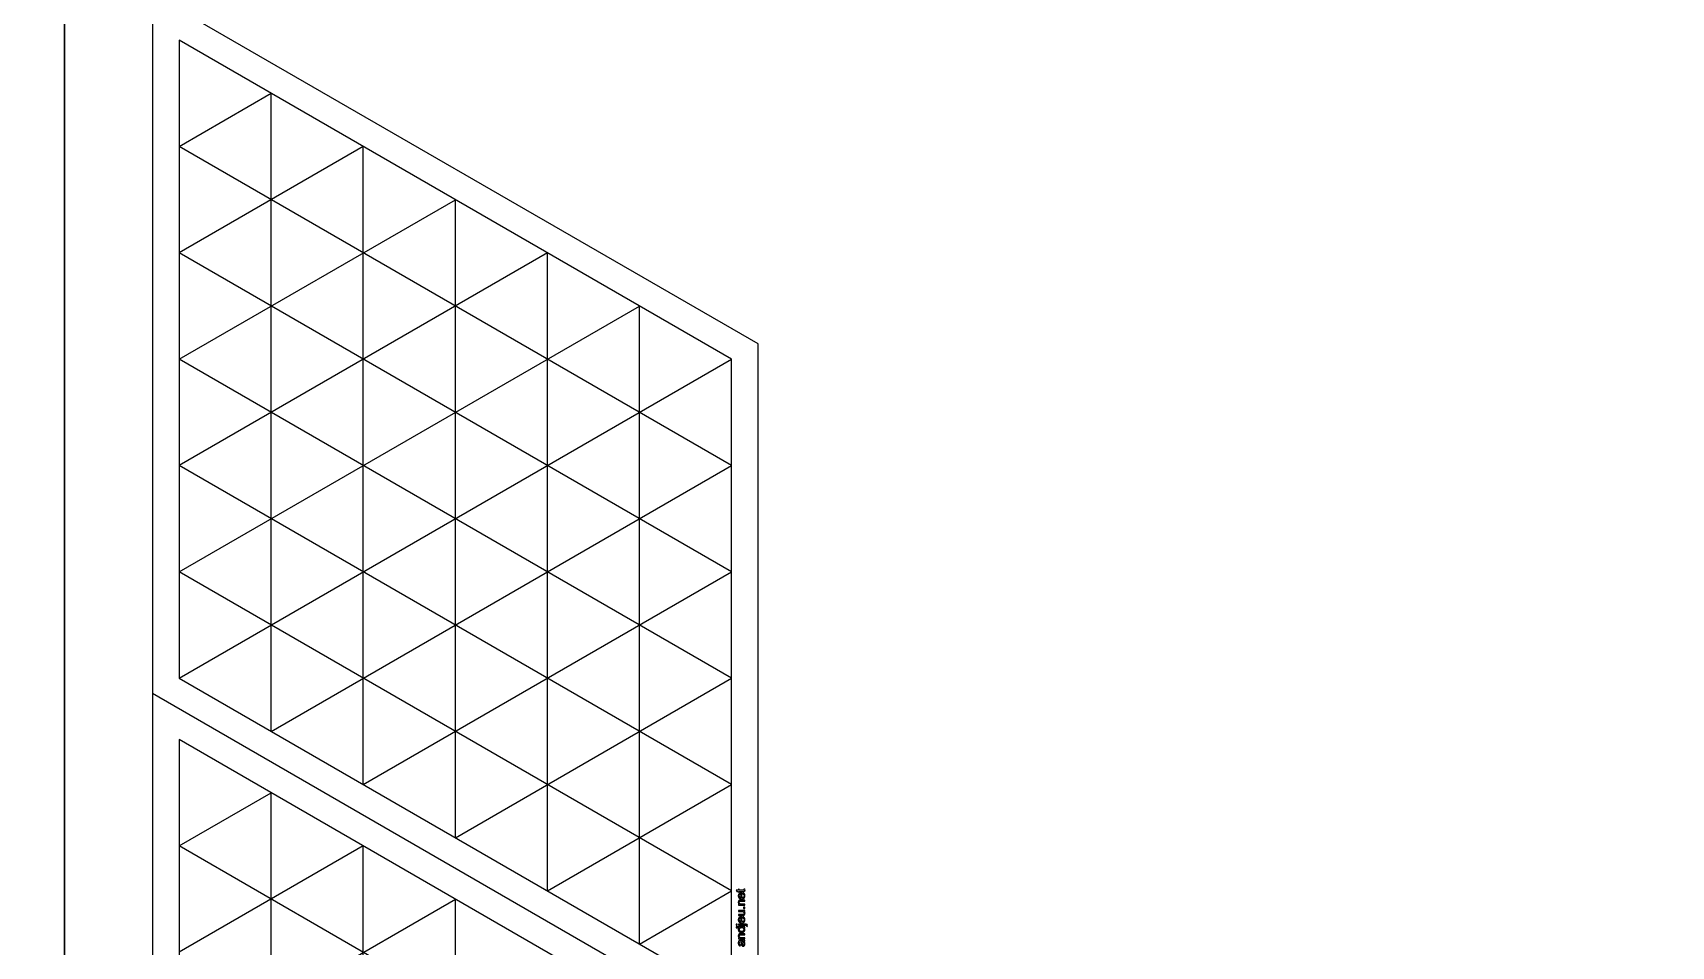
# Model space of a CAD drawing. Extents: x -364 to 3236, y -471 to 545.
# Drawn here: x 824 to 1441, y -143 to 200 of the extents above; entities that cross this region are included whole.
import ezdxf

# ---------------------------------------------------------------- set-up
doc = ezdxf.new("R2010")
doc.units = 0
for name, color, linetype in [('CUT', 7, 'CONTINUOUS'), ('ENGRAVE', 5, 'CONTINUOUS'), ('LIGHT_CUT', 1, 'CONTINUOUS'), ('LIVELLO_03', 3, 'CONTINUOUS')]:
    doc.layers.add(name, color=color, linetype=linetype)

msp = doc.modelspace()

# ---------------------------------------------------------------- linework, layer by layer
at = {"layer": 'CUT'}
msp.add_line((1097.35, -179.74), (869.5, -48.19), dxfattribs=at)
msp.add_lwpolyline([(1097.35, -442.83), (1097.35, 83.36), (869.5, 214.91), (869.5, -311.28)], close=True, dxfattribs=at)
at = {"layer": 'ENGRAVE'}
for points in [[(1091.95, -121.77, -0.709847), (1091.64, -122.18), (1090.23, -122.18), (1090.23, -121.77), (1089.92, -121.77), (1089.92, -122.18), (1089.08, -122.18), (1089.32, -122.59), (1089.92, -122.59), (1089.92, -122.89), (1090.23, -122.89), (1090.23, -122.59), (1091.61, -122.59, 0.681944), (1092.31, -121.71)], [(1091.54, -123.59, -0.936765), (1091.22, -124.95), (1091.22, -123.16), (1091.11, -123.16), (1091.04, -123.16), (1090.97, -123.16), (1090.93, -123.17), (1090.9, -123.17), (1090.86, -123.17), (1090.83, -123.18), (1090.8, -123.18), (1090.77, -123.19), (1090.73, -123.19), (1090.7, -123.2), (1090.67, -123.21), (1090.64, -123.22), (1090.61, -123.23), (1090.58, -123.24), (1090.56, -123.25), (1090.53, -123.26), (1090.5, -123.27), (1090.47, -123.28), (1090.45, -123.29), (1090.42, -123.3), (1090.39, -123.32), (1090.37, -123.33), (1090.35, -123.35), (1090.32, -123.36), (1090.3, -123.38), (1090.28, -123.39), (1090.25, -123.41), (1090.23, -123.43), (1090.21, -123.45), (1090.19, -123.46), (1090.17, -123.48), (1090.15, -123.5), (1090.13, -123.52), (1090.11, -123.54), (1090.09, -123.56), (1090.08, -123.59), (1090.06, -123.61), (1090.05, -123.63), (1090.03, -123.65), (1090.02, -123.67), (1090, -123.7), (1089.99, -123.72), (1089.98, -123.74), (1089.96, -123.77), (1089.95, -123.79), (1089.94, -123.81), (1089.93, -123.84), (1089.92, -123.86), (1089.91, -123.89), (1089.91, -123.92), (1089.9, -123.94), (1089.89, -123.97), (1089.89, -123.99), (1089.88, -124.02), (1089.88, -124.05), (1089.87, -124.08), (1089.87, -124.11), (1089.87, -124.13), (1089.86, -124.16), (1089.86, -124.19), (1089.86, -124.22), (1089.86, -124.25), (1089.86, -124.28), (1089.86, -124.31), (1089.86, -124.34), (1089.87, -124.37), (1089.87, -124.4), (1089.87, -124.43), (1089.88, -124.46), (1089.88, -124.49), (1089.89, -124.52), (1089.89, -124.55), (1089.9, -124.57), (1089.91, -124.6), (1089.92, -124.63), (1089.92, -124.65), (1089.93, -124.68), (1089.94, -124.7), (1089.96, -124.73), (1089.97, -124.75), (1089.98, -124.78), (1089.99, -124.8), (1090, -124.83), (1090.02, -124.85), (1090.03, -124.87), (1090.05, -124.89), (1090.07, -124.92), (1090.08, -124.94), (1090.1, -124.96), (1090.12, -124.98), (1090.14, -125), (1090.16, -125.02), (1090.18, -125.04), (1090.2, -125.06), (1090.22, -125.08), (1090.24, -125.1), (1090.26, -125.12), (1090.28, -125.14), (1090.31, -125.15), (1090.33, -125.17), (1090.36, -125.18), (1090.38, -125.2), (1090.41, -125.21), (1090.43, -125.23), (1090.46, -125.24), (1090.49, -125.25), (1090.51, -125.26), (1090.54, -125.28), (1090.57, -125.29), (1090.6, -125.3), (1090.63, -125.31), (1090.66, -125.31), (1090.69, -125.32), (1090.72, -125.33), (1090.75, -125.34), (1090.78, -125.34), (1090.82, -125.35), (1090.85, -125.36), (1090.88, -125.36), (1090.92, -125.36), (1090.95, -125.37), (1090.99, -125.37), (1091.03, -125.37), (1091.06, -125.37), (1091.14, -125.37), (1091.21, -125.37), (1091.24, -125.37), (1091.28, -125.37), (1091.31, -125.37), (1091.35, -125.36), (1091.38, -125.36), (1091.41, -125.36), (1091.45, -125.35), (1091.48, -125.34), (1091.51, -125.34), (1091.54, -125.33), (1091.57, -125.32), (1091.6, -125.32), (1091.63, -125.31), (1091.66, -125.3), (1091.69, -125.29), (1091.71, -125.28), (1091.74, -125.27), (1091.77, -125.25), (1091.79, -125.24), (1091.82, -125.23), (1091.84, -125.21), (1091.87, -125.2), (1091.89, -125.19), (1091.92, -125.17), (1091.94, -125.15), (1091.96, -125.14), (1091.98, -125.12), (1092.01, -125.1), (1092.03, -125.08), (1092.05, -125.07), (1092.07, -125.05), (1092.09, -125.03), (1092.11, -125.01), (1092.12, -124.98), (1092.14, -124.96), (1092.16, -124.94), (1092.17, -124.92), (1092.19, -124.9), (1092.21, -124.87), (1092.22, -124.85), (1092.23, -124.83), (1092.25, -124.8), (1092.26, -124.78), (1092.27, -124.75), (1092.28, -124.73), (1092.29, -124.7), (1092.3, -124.68), (1092.31, -124.65), (1092.32, -124.62), (1092.33, -124.59), (1092.33, -124.57), (1092.34, -124.54), (1092.35, -124.51), (1092.35, -124.48), (1092.36, -124.45), (1092.36, -124.42), (1092.36, -124.39), (1092.37, -124.36), (1092.37, -124.33), (1092.37, -124.29), (1092.37, -124.26), (1092.37, -124.23), (1092.37, -124.18), (1092.37, -124.13), (1092.37, -124.08), (1092.36, -124.05), (1092.36, -124.03), (1092.36, -124.01), (1092.35, -123.98), (1092.35, -123.96), (1092.34, -123.94), (1092.34, -123.91), (1092.33, -123.89), (1092.33, -123.87), (1092.32, -123.85), (1092.32, -123.83), (1092.31, -123.81), (1092.3, -123.78), (1092.29, -123.76), (1092.29, -123.74), (1092.28, -123.72), (1092.27, -123.7), (1092.26, -123.69), (1092.25, -123.67), (1092.24, -123.65), (1092.23, -123.63), (1092.22, -123.61), (1092.21, -123.59), (1092.19, -123.58), (1092.18, -123.56), (1092.17, -123.54), (1092.16, -123.52), (1092.14, -123.51), (1092.13, -123.49), (1092.12, -123.48), (1092.1, -123.46), (1092.09, -123.45), (1092.07, -123.43), (1092.06, -123.42), (1092.04, -123.4), (1092.03, -123.39), (1092.01, -123.38), (1091.99, -123.36), (1091.98, -123.35), (1091.96, -123.34), (1091.94, -123.33), (1091.92, -123.31), (1091.91, -123.3), (1091.89, -123.29), (1091.87, -123.28), (1091.85, -123.27), (1091.83, -123.26), (1091.81, -123.25), (1091.79, -123.24), (1091.77, -123.23), (1091.75, -123.22), (1091.73, -123.22), (1091.71, -123.21), (1091.69, -123.2), (1091.66, -123.19), (1091.64, -123.19), (1091.6, -123.17)], [(1090.89, -124.93), (1090.89, -123.59, 1.02884)], [(1091.54, -132.61, -0.936765), (1091.22, -133.97), (1091.22, -132.18), (1091.11, -132.18), (1091.04, -132.18), (1090.97, -132.18), (1090.93, -132.19), (1090.9, -132.19), (1090.86, -132.19), (1090.83, -132.2), (1090.8, -132.2), (1090.77, -132.21), (1090.73, -132.22), (1090.7, -132.22), (1090.67, -132.23), (1090.64, -132.24), (1090.61, -132.25), (1090.58, -132.26), (1090.56, -132.27), (1090.53, -132.28), (1090.5, -132.29), (1090.47, -132.3), (1090.45, -132.31), (1090.42, -132.32), (1090.39, -132.34), (1090.37, -132.35), (1090.35, -132.37), (1090.32, -132.38), (1090.3, -132.4), (1090.28, -132.41), (1090.25, -132.43), (1090.23, -132.45), (1090.21, -132.47), (1090.19, -132.49), (1090.17, -132.5), (1090.15, -132.52), (1090.13, -132.54), (1090.11, -132.56), (1090.09, -132.59), (1090.08, -132.61), (1090.06, -132.63), (1090.05, -132.65), (1090.03, -132.67), (1090.02, -132.69), (1090, -132.72), (1089.99, -132.74), (1089.98, -132.76), (1089.96, -132.79), (1089.95, -132.81), (1089.94, -132.84), (1089.93, -132.86), (1089.92, -132.89), (1089.91, -132.91), (1089.91, -132.94), (1089.9, -132.96), (1089.89, -132.99), (1089.89, -133.02), (1089.88, -133.04), (1089.88, -133.07), (1089.87, -133.1), (1089.87, -133.13), (1089.87, -133.16), (1089.86, -133.18), (1089.86, -133.21), (1089.86, -133.24), (1089.86, -133.27), (1089.86, -133.3), (1089.86, -133.33), (1089.86, -133.36), (1089.87, -133.39), (1089.87, -133.42), (1089.87, -133.45), (1089.88, -133.48), (1089.88, -133.51), (1089.89, -133.54), (1089.89, -133.57), (1089.9, -133.59), (1089.91, -133.62), (1089.92, -133.65), (1089.92, -133.67), (1089.93, -133.7), (1089.94, -133.72), (1089.96, -133.75), (1089.97, -133.77), (1089.98, -133.8), (1089.99, -133.82), (1090, -133.85), (1090.02, -133.87), (1090.03, -133.89), (1090.05, -133.92), (1090.07, -133.94), (1090.08, -133.96), (1090.1, -133.98), (1090.12, -134), (1090.14, -134.02), (1090.16, -134.04), (1090.18, -134.06), (1090.2, -134.08), (1090.22, -134.1), (1090.24, -134.12), (1090.26, -134.14), (1090.28, -134.16), (1090.31, -134.17), (1090.33, -134.19), (1090.36, -134.21), (1090.38, -134.22), (1090.41, -134.23), (1090.43, -134.25), (1090.46, -134.26), (1090.49, -134.27), (1090.51, -134.29), (1090.54, -134.3), (1090.57, -134.31), (1090.6, -134.32), (1090.63, -134.33), (1090.66, -134.34), (1090.69, -134.34), (1090.72, -134.35), (1090.75, -134.36), (1090.78, -134.37), (1090.82, -134.37), (1090.85, -134.38), (1090.88, -134.38), (1090.92, -134.38), (1090.95, -134.39), (1090.99, -134.39), (1091.03, -134.39), (1091.06, -134.39), (1091.14, -134.4), (1091.21, -134.39), (1091.24, -134.39), (1091.28, -134.39), (1091.31, -134.39), (1091.35, -134.38), (1091.38, -134.38), (1091.41, -134.38), (1091.45, -134.37), (1091.48, -134.37), (1091.51, -134.36), (1091.54, -134.35), (1091.57, -134.34), (1091.6, -134.34), (1091.63, -134.33), (1091.66, -134.32), (1091.69, -134.31), (1091.71, -134.3), (1091.74, -134.29), (1091.77, -134.28), (1091.79, -134.26), (1091.82, -134.25), (1091.84, -134.24), (1091.87, -134.22), (1091.89, -134.21), (1091.92, -134.19), (1091.94, -134.18), (1091.96, -134.16), (1091.98, -134.14), (1092.01, -134.12), (1092.03, -134.11), (1092.05, -134.09), (1092.07, -134.07), (1092.09, -134.05), (1092.11, -134.03), (1092.12, -134.01), (1092.14, -133.98), (1092.16, -133.96), (1092.17, -133.94), (1092.19, -133.92), (1092.21, -133.9), (1092.22, -133.87), (1092.23, -133.85), (1092.25, -133.82), (1092.26, -133.8), (1092.27, -133.77), (1092.28, -133.75), (1092.29, -133.72), (1092.3, -133.7), (1092.31, -133.67), (1092.32, -133.64), (1092.33, -133.62), (1092.33, -133.59), (1092.34, -133.56), (1092.35, -133.53), (1092.35, -133.5), (1092.36, -133.47), (1092.36, -133.44), (1092.36, -133.41), (1092.37, -133.38), (1092.37, -133.35), (1092.37, -133.32), (1092.37, -133.28), (1092.37, -133.25), (1092.37, -133.2), (1092.37, -133.15), (1092.37, -133.1), (1092.36, -133.07), (1092.36, -133.05), (1092.36, -133.03), (1092.35, -133), (1092.35, -132.98), (1092.34, -132.96), (1092.34, -132.94), (1092.33, -132.91), (1092.33, -132.89), (1092.32, -132.87), (1092.32, -132.85), (1092.31, -132.83), (1092.3, -132.81), (1092.29, -132.79), (1092.29, -132.77), (1092.28, -132.75), (1092.27, -132.73), (1092.26, -132.71), (1092.25, -132.69), (1092.24, -132.67), (1092.23, -132.65), (1092.22, -132.63), (1092.21, -132.61), (1092.19, -132.6), (1092.18, -132.58), (1092.17, -132.56), (1092.16, -132.55), (1092.14, -132.53), (1092.13, -132.51), (1092.12, -132.5), (1092.1, -132.48), (1092.09, -132.47), (1092.07, -132.45), (1092.06, -132.44), (1092.04, -132.42), (1092.03, -132.41), (1092.01, -132.4), (1091.99, -132.38), (1091.98, -132.37), (1091.96, -132.36), (1091.94, -132.35), (1091.92, -132.34), (1091.91, -132.32), (1091.89, -132.31), (1091.87, -132.3), (1091.85, -132.29), (1091.83, -132.28), (1091.81, -132.27), (1091.79, -132.26), (1091.77, -132.25), (1091.75, -132.25), (1091.73, -132.24), (1091.71, -132.23), (1091.69, -132.22), (1091.66, -132.21), (1091.64, -132.21), (1091.6, -132.19)], [(1091.97, -130.11), (1092.32, -130.11), (1092.32, -129.74), (1089.92, -129.74), (1089.92, -130.15), (1091.2, -130.15), (1091.28, -130.15), (1091.35, -130.15), (1091.38, -130.16), (1091.41, -130.16), (1091.44, -130.16), (1091.47, -130.17), (1091.5, -130.17), (1091.53, -130.18), (1091.56, -130.18), (1091.58, -130.19), (1091.61, -130.19), (1091.63, -130.2), (1091.64, -130.2), (1091.65, -130.21), (1091.66, -130.21), (1091.67, -130.22), (1091.68, -130.22), (1091.69, -130.23), (1091.7, -130.23), (1091.71, -130.23), (1091.72, -130.24), (1091.73, -130.25), (1091.74, -130.25), (1091.75, -130.26), (1091.76, -130.26), (1091.77, -130.27), (1091.78, -130.27), (1091.78, -130.28), (1091.79, -130.29), (1091.8, -130.29), (1091.81, -130.3), (1091.82, -130.31), (1091.83, -130.31), (1091.83, -130.32), (1091.84, -130.33), (1091.85, -130.34), (1091.86, -130.34), (1091.86, -130.35), (1091.87, -130.36), (1091.88, -130.37), (1091.88, -130.38), (1091.89, -130.39), (1091.9, -130.4), (1091.9, -130.41), (1091.91, -130.41), (1091.92, -130.42), (1091.92, -130.43), (1091.93, -130.44), (1091.94, -130.46), (1091.95, -130.48), (1091.96, -130.51), (1091.97, -130.53), (1091.98, -130.55), (1091.99, -130.57), (1091.99, -130.59), (1092, -130.61), (1092, -130.63), (1092.01, -130.65), (1092.01, -130.68), (1092.02, -130.7), (1092.02, -130.72), (1092.02, -130.74), (1092.02, -130.77), (1092.02, -130.79), (1092.02, -130.81), (1092.02, -130.83), (1092.02, -130.85), (1092.02, -130.87), (1092.02, -130.88), (1092.01, -130.89), (1092.01, -130.9), (1092.01, -130.91), (1092.01, -130.92), (1092.01, -130.93), (1092, -130.94), (1092, -130.95), (1092, -130.96), (1092, -130.97), (1091.99, -130.98), (1091.99, -130.99), (1091.99, -130.99), (1091.98, -131), (1091.98, -131.01), (1091.97, -131.02), (1091.97, -131.03), (1091.97, -131.04), (1091.96, -131.05), (1091.96, -131.06), (1091.95, -131.06), (1091.95, -131.07), (1091.94, -131.08), (1091.94, -131.09), (1091.93, -131.1), (1091.92, -131.1), (1091.92, -131.11), (1091.91, -131.12), (1091.91, -131.13), (1091.9, -131.13), (1091.89, -131.14), (1091.89, -131.15), (1091.88, -131.15), (1091.87, -131.16), (1091.87, -131.17), (1091.86, -131.17), (1091.85, -131.18), (1091.84, -131.18), (1091.84, -131.19), (1091.83, -131.19), (1091.82, -131.2), (1091.81, -131.2), (1091.81, -131.21), (1091.8, -131.21), (1091.79, -131.22), (1091.78, -131.22), (1091.77, -131.23), (1091.76, -131.23), (1091.75, -131.23), (1091.75, -131.24), (1091.74, -131.24), (1091.73, -131.24), (1091.72, -131.25), (1091.71, -131.25), (1091.7, -131.25), (1091.69, -131.26), (1091.68, -131.26), (1091.66, -131.26), (1091.65, -131.26), (1091.63, -131.27), (1091.61, -131.27), (1091.57, -131.27), (1091.52, -131.28), (1091.39, -131.28), (1091.25, -131.28), (1089.92, -131.28), (1089.92, -131.69), (1091.4, -131.69, 0.864751)], [(1093.25, -135.81, 0.664016), (1092.45, -134.88), (1089.92, -134.88), (1089.92, -135.29), (1092.44, -135.29), (1092.52, -135.29), (1092.59, -135.3), (1092.62, -135.3), (1092.65, -135.3), (1092.68, -135.3), (1092.71, -135.31), (1092.73, -135.31), (1092.75, -135.31), (1092.76, -135.32), (1092.77, -135.32), (1092.78, -135.32), (1092.79, -135.32), (1092.8, -135.33), (1092.81, -135.33), (1092.81, -135.33), (1092.82, -135.34), (1092.83, -135.34), (1092.83, -135.34), (1092.83, -135.34), (1092.84, -135.34), (1092.84, -135.34), (1092.84, -135.35), (1092.85, -135.35), (1092.85, -135.35), (1092.85, -135.35), (1092.85, -135.35), (1092.86, -135.36), (1092.86, -135.36), (1092.87, -135.37), (1092.87, -135.37), (1092.88, -135.37), (1092.88, -135.38), (1092.89, -135.38), (1092.89, -135.39), (1092.89, -135.39), (1092.9, -135.4), (1092.9, -135.4), (1092.9, -135.41), (1092.91, -135.41), (1092.91, -135.42), (1092.91, -135.42), (1092.92, -135.43), (1092.92, -135.44), (1092.92, -135.44), (1092.92, -135.45), (1092.92, -135.45), (1092.93, -135.46), (1092.93, -135.47), (1092.93, -135.47), (1092.93, -135.48), (1092.93, -135.49), (1092.93, -135.49), (1092.93, -135.5), (1092.94, -135.51), (1092.94, -135.52), (1092.94, -135.52), (1092.94, -135.53), (1092.94, -135.54), (1092.94, -135.55), (1092.94, -135.56), (1092.94, -135.57), (1092.93, -135.58), (1092.93, -135.59), (1092.93, -135.6), (1092.93, -135.62), (1092.92, -135.65), (1092.92, -135.67), (1092.91, -135.7), (1092.9, -135.73)], [(1090.89, -133.95), (1090.89, -132.61, 1.02884)], [(1092.02, -141.45), (1092.32, -141.37), (1092.32, -140.95, -0.154497), (1091.31, -141.08), (1090.77, -141.08), (1090.39, -141.1), (1090.37, -141.1), (1090.35, -141.11), (1090.33, -141.11), (1090.31, -141.12), (1090.29, -141.13), (1090.28, -141.13), (1090.26, -141.14), (1090.24, -141.15), (1090.22, -141.16), (1090.21, -141.16), (1090.19, -141.17), (1090.17, -141.18), (1090.16, -141.19), (1090.14, -141.2), (1090.13, -141.21), (1090.12, -141.22), (1090.11, -141.23), (1090.1, -141.24), (1090.1, -141.24), (1090.09, -141.25), (1090.08, -141.25), (1090.08, -141.26), (1090.07, -141.27), (1090.06, -141.28), (1090.06, -141.28), (1090.05, -141.29), (1090.04, -141.3), (1090.04, -141.31), (1090.03, -141.32), (1090.01, -141.34), (1090, -141.36), (1089.99, -141.38), (1089.98, -141.4), (1089.97, -141.42), (1089.96, -141.44), (1089.95, -141.46), (1089.94, -141.48), (1089.93, -141.51), (1089.92, -141.53), (1089.92, -141.56), (1089.91, -141.58), (1089.9, -141.61), (1089.89, -141.64), (1089.89, -141.67), (1089.88, -141.7), (1089.88, -141.73), (1089.87, -141.76), (1089.87, -141.79), (1089.87, -141.83), (1089.87, -141.86), (1089.86, -141.93), (1089.86, -142.01), (1089.86, -142.05), (1089.86, -142.08), (1089.86, -142.12), (1089.87, -142.16), (1089.87, -142.19), (1089.87, -142.23), (1089.88, -142.26), (1089.88, -142.3), (1089.89, -142.33), (1089.89, -142.37), (1089.9, -142.4), (1089.91, -142.43), (1089.92, -142.46), (1089.93, -142.49), (1089.94, -142.52), (1089.95, -142.55), (1089.96, -142.58), (1089.97, -142.61), (1089.98, -142.64), (1089.99, -142.66), (1090.01, -142.69), (1090.02, -142.71), (1090.03, -142.74), (1090.05, -142.76), (1090.06, -142.77), (1090.06, -142.78), (1090.07, -142.79), (1090.08, -142.8), (1090.09, -142.81), (1090.1, -142.82), (1090.11, -142.83), (1090.11, -142.84), (1090.12, -142.85), (1090.13, -142.86), (1090.14, -142.87), (1090.15, -142.88), (1090.16, -142.89), (1090.17, -142.9), (1090.18, -142.9), (1090.19, -142.91), (1090.2, -142.92), (1090.21, -142.93), (1090.22, -142.93), (1090.23, -142.94), (1090.25, -142.96), (1090.27, -142.97), (1090.3, -142.98), (1090.32, -143), (1090.34, -143.01), (1090.37, -143.02), (1090.4, -143.03), (1090.42, -143.04), (1090.45, -143.05), (1090.48, -143.06), (1090.51, -143.07), (1090.54, -143.08), (1090.57, -143.08), (1090.6, -143.09), (1090.66, -142.69, -0.940944), (1090.79, -141.49), (1090.93, -142.22), (1090.95, -142.33), (1090.96, -142.43), (1090.97, -142.47), (1090.98, -142.51), (1090.99, -142.55), (1090.99, -142.58), (1091, -142.6), (1091.01, -142.62), (1091.01, -142.64), (1091.02, -142.66), (1091.03, -142.68), (1091.03, -142.69), (1091.04, -142.71), (1091.05, -142.73), (1091.06, -142.75), (1091.07, -142.77), (1091.08, -142.79), (1091.09, -142.8), (1091.1, -142.82), (1091.11, -142.84), (1091.12, -142.85), (1091.13, -142.87), (1091.14, -142.89), (1091.15, -142.9), (1091.16, -142.92), (1091.18, -142.93), (1091.19, -142.95), (1091.2, -142.96), (1091.22, -142.97), (1091.23, -142.99), (1091.25, -143), (1091.26, -143.01), (1091.28, -143.03), (1091.29, -143.04), (1091.31, -143.05), (1091.33, -143.06), (1091.34, -143.07), (1091.36, -143.08), (1091.38, -143.09), (1091.4, -143.1), (1091.42, -143.11), (1091.44, -143.12), (1091.46, -143.12), (1091.48, -143.13), (1091.5, -143.14), (1091.52, -143.14), (1091.54, -143.15), (1091.56, -143.15), (1091.58, -143.15), (1091.6, -143.16), (1091.62, -143.16), (1091.64, -143.16), (1091.66, -143.16), (1091.68, -143.16), (1091.7, -143.16), (1091.72, -143.16), (1091.74, -143.16), (1091.76, -143.16), (1091.78, -143.16), (1091.79, -143.15), (1091.81, -143.15), (1091.83, -143.15), (1091.85, -143.14), (1091.86, -143.14), (1091.88, -143.14), (1091.9, -143.13), (1091.91, -143.13), (1091.93, -143.12), (1091.94, -143.11), (1091.96, -143.11), (1091.97, -143.1), (1091.99, -143.09), (1092, -143.09), (1092.02, -143.08), (1092.03, -143.07), (1092.05, -143.06), (1092.06, -143.05), (1092.08, -143.04), (1092.09, -143.03), (1092.1, -143.02), (1092.12, -143.01), (1092.13, -143), (1092.14, -142.99), (1092.15, -142.97), (1092.17, -142.96), (1092.18, -142.95), (1092.19, -142.93), (1092.2, -142.92), (1092.21, -142.91), (1092.22, -142.89), (1092.24, -142.88), (1092.25, -142.86), (1092.25, -142.85), (1092.26, -142.83), (1092.27, -142.81), (1092.28, -142.8), (1092.29, -142.78), (1092.3, -142.76), (1092.3, -142.75), (1092.31, -142.73), (1092.32, -142.71), (1092.32, -142.69), (1092.33, -142.67), (1092.34, -142.65), (1092.34, -142.63), (1092.35, -142.61), (1092.35, -142.59), (1092.35, -142.57), (1092.36, -142.55), (1092.36, -142.53), (1092.36, -142.5), (1092.37, -142.48), (1092.37, -142.46), (1092.37, -142.44), (1092.37, -142.39), (1092.37, -142.34), (1092.37, -142.31), (1092.37, -142.28), (1092.37, -142.25), (1092.37, -142.22), (1092.37, -142.19), (1092.36, -142.16), (1092.36, -142.14), (1092.35, -142.11), (1092.35, -142.08), (1092.34, -142.05), (1092.34, -142.02), (1092.33, -142), (1092.32, -141.97), (1092.31, -141.94), (1092.3, -141.92), (1092.29, -141.89), (1092.28, -141.86), (1092.27, -141.84), (1092.26, -141.81), (1092.25, -141.78), (1092.23, -141.76), (1092.22, -141.73), (1092.2, -141.7), (1092.19, -141.68), (1092.17, -141.65), (1092.15, -141.62), (1092.13, -141.59), (1092.11, -141.57), (1092.09, -141.54), (1092.07, -141.51)]]:
    msp.add_lwpolyline(points, format="xyb", close=True, dxfattribs=at)
for points in [[(1090.26, -127.45), (1089.92, -127.45), (1089.92, -127.82), (1092.32, -127.82), (1092.32, -127.41), (1091.01, -127.41), (1090.95, -127.41), (1090.9, -127.41), (1090.84, -127.4), (1090.79, -127.4), (1090.77, -127.39), (1090.75, -127.39), (1090.72, -127.39), (1090.7, -127.38), (1090.68, -127.38), (1090.66, -127.37), (1090.64, -127.37), (1090.62, -127.36), (1090.6, -127.36), (1090.58, -127.35), (1090.56, -127.34), (1090.54, -127.34), (1090.53, -127.33), (1090.51, -127.32), (1090.5, -127.31), (1090.48, -127.3), (1090.47, -127.3), (1090.47, -127.29), (1090.46, -127.29), (1090.45, -127.28), (1090.44, -127.28), (1090.44, -127.27), (1090.43, -127.27), (1090.42, -127.26), (1090.42, -127.26), (1090.41, -127.25), (1090.41, -127.25), (1090.4, -127.24), (1090.4, -127.24), (1090.39, -127.23), (1090.38, -127.23), (1090.38, -127.22), (1090.37, -127.21), (1090.36, -127.2), (1090.35, -127.18), (1090.34, -127.17), (1090.33, -127.16), (1090.32, -127.15), (1090.31, -127.13), (1090.31, -127.12), (1090.3, -127.11), (1090.29, -127.1), (1090.28, -127.08), (1090.28, -127.07), (1090.27, -127.05), (1090.27, -127.04), (1090.26, -127.03), (1090.26, -127.01), (1090.25, -127), (1090.25, -126.99), (1090.24, -126.97), (1090.24, -126.96), (1090.23, -126.94), (1090.23, -126.93), (1090.23, -126.91), (1090.22, -126.9), (1090.22, -126.88), (1090.22, -126.87), (1090.22, -126.85), (1090.22, -126.83), (1090.22, -126.82), (1090.21, -126.8), (1090.21, -126.79), (1090.21, -126.77), (1090.21, -126.75), (1090.21, -126.73), (1090.22, -126.71), (1090.22, -126.69), (1090.22, -126.67), (1090.22, -126.65), (1090.23, -126.64), (1090.23, -126.62), (1090.23, -126.61), (1090.24, -126.6), (1090.24, -126.59), (1090.24, -126.58), (1090.25, -126.58), (1090.25, -126.57), (1090.25, -126.56), (1090.26, -126.55), (1090.26, -126.54), (1090.26, -126.53), (1090.27, -126.53), (1090.27, -126.52), (1090.27, -126.51), (1090.28, -126.5), (1090.28, -126.49), (1090.29, -126.49), (1090.29, -126.48), (1090.3, -126.47), (1090.3, -126.46), (1090.31, -126.46), (1090.31, -126.45), (1090.32, -126.44), (1090.32, -126.44), (1090.33, -126.43), (1090.33, -126.42), (1090.34, -126.42), (1090.34, -126.41), (1090.35, -126.41), (1090.36, -126.4), (1090.36, -126.4), (1090.37, -126.39), (1090.37, -126.38), (1090.38, -126.38), (1090.39, -126.37), (1090.39, -126.37), (1090.4, -126.36), (1090.41, -126.36), (1090.41, -126.36), (1090.42, -126.35), (1090.43, -126.35), (1090.43, -126.34), (1090.44, -126.34), (1090.45, -126.33), (1090.45, -126.33), (1090.46, -126.33), (1090.47, -126.32), (1090.48, -126.32), (1090.48, -126.32), (1090.49, -126.32), (1090.5, -126.31), (1090.51, -126.31), (1090.52, -126.31), (1090.53, -126.3), (1090.55, -126.3), (1090.57, -126.29), (1090.59, -126.29), (1090.62, -126.29), (1090.64, -126.28), (1090.66, -126.28), (1090.69, -126.28), (1090.74, -126.27), (1090.8, -126.27), (1090.86, -126.27), (1092.32, -126.27), (1092.32, -125.86), (1090.84, -125.86), (1090.71, -125.86), (1090.6, -125.87), (1090.55, -125.87), (1090.51, -125.88), (1090.49, -125.88), (1090.48, -125.88), (1090.46, -125.88), (1090.44, -125.89), (1090.42, -125.89), (1090.4, -125.9), (1090.38, -125.9), (1090.36, -125.91), (1090.34, -125.91), (1090.32, -125.92), (1090.3, -125.93), (1090.28, -125.94), (1090.26, -125.94), (1090.25, -125.95), (1090.23, -125.96), (1090.21, -125.97), (1090.19, -125.98), (1090.18, -125.99), (1090.16, -126), (1090.14, -126.01), (1090.14, -126.02), (1090.13, -126.02), (1090.12, -126.03), (1090.11, -126.04), (1090.11, -126.04), (1090.1, -126.05), (1090.09, -126.06), (1090.08, -126.06), (1090.08, -126.07), (1090.07, -126.08), (1090.06, -126.09), (1090.06, -126.09), (1090.05, -126.1), (1090.04, -126.11), (1090.04, -126.12), (1090.03, -126.13), (1090.02, -126.14), (1090, -126.16), (1089.99, -126.18), (1089.98, -126.2), (1089.97, -126.22), (1089.96, -126.24), (1089.95, -126.26), (1089.94, -126.29), (1089.93, -126.31), (1089.92, -126.33), (1089.91, -126.36), (1089.9, -126.38), (1089.9, -126.4), (1089.89, -126.43), (1089.89, -126.45), (1089.88, -126.48), (1089.88, -126.5), (1089.87, -126.53), (1089.87, -126.55), (1089.87, -126.58), (1089.86, -126.6), (1089.86, -126.63), (1089.86, -126.66), (1089.86, -126.68), (1089.86, -126.72), (1089.86, -126.75), (1089.86, -126.78), (1089.87, -126.81), (1089.87, -126.84), (1089.87, -126.86), (1089.88, -126.89), (1089.89, -126.92), (1089.89, -126.95), (1089.9, -126.97), (1089.91, -127), (1089.92, -127.03), (1089.93, -127.05), (1089.94, -127.08), (1089.95, -127.1), (1089.96, -127.13), (1089.97, -127.15), (1089.99, -127.17), (1090, -127.2), (1090.02, -127.22), (1090.03, -127.24), (1090.05, -127.26), (1090.07, -127.28), (1090.08, -127.3), (1090.1, -127.32), (1090.12, -127.34), (1090.14, -127.36), (1090.16, -127.38), (1090.19, -127.4), (1090.21, -127.42), (1090.23, -127.43)], [(1092.32, -128.99), (1092.32, -128.52), (1091.85, -128.52), (1091.85, -128.99)], [(1089.47, -135.29), (1089.47, -134.88), (1089, -134.88), (1089, -135.29)], [(1092.02, -136.31), (1092.32, -136.31), (1092.32, -135.93), (1089, -135.93), (1089, -136.34), (1090.19, -136.34), (1090.17, -136.35), (1090.16, -136.36), (1090.14, -136.38), (1090.12, -136.39), (1090.1, -136.41), (1090.09, -136.42), (1090.07, -136.44), (1090.06, -136.46), (1090.04, -136.48), (1090.03, -136.49), (1090.02, -136.51), (1090, -136.53), (1089.99, -136.55), (1089.98, -136.57), (1089.96, -136.59), (1089.95, -136.61), (1089.94, -136.63), (1089.93, -136.65), (1089.92, -136.68), (1089.91, -136.7), (1089.9, -136.72), (1089.9, -136.75), (1089.89, -136.77), (1089.88, -136.79), (1089.88, -136.82), (1089.87, -136.84), (1089.87, -136.87), (1089.87, -136.89), (1089.86, -136.92), (1089.86, -136.94), (1089.86, -136.97), (1089.86, -137), (1089.86, -137.04), (1089.86, -137.07), (1089.87, -137.11), (1089.87, -137.13), (1089.87, -137.14), (1089.87, -137.16), (1089.88, -137.18), (1089.88, -137.2), (1089.88, -137.21), (1089.89, -137.23), (1089.89, -137.25), (1089.89, -137.26), (1089.9, -137.28), (1089.9, -137.3), (1089.91, -137.31), (1089.92, -137.33), (1089.92, -137.35), (1089.93, -137.36), (1089.93, -137.38), (1089.94, -137.4), (1089.95, -137.41), (1089.96, -137.43), (1089.96, -137.44), (1089.97, -137.46), (1089.98, -137.47), (1089.99, -137.49), (1090, -137.5), (1090.01, -137.52), (1090.02, -137.53), (1090.03, -137.55), (1090.04, -137.56), (1090.05, -137.58), (1090.06, -137.59), (1090.07, -137.61), (1090.08, -137.62), (1090.09, -137.63), (1090.1, -137.65), (1090.12, -137.66), (1090.13, -137.67), (1090.14, -137.69), (1090.15, -137.7), (1090.17, -137.71), (1090.18, -137.72), (1090.19, -137.73), (1090.21, -137.74), (1090.22, -137.76), (1090.24, -137.77), (1090.25, -137.78), (1090.27, -137.79), (1090.28, -137.8), (1090.3, -137.81), (1090.31, -137.82), (1090.33, -137.83), (1090.34, -137.84), (1090.36, -137.85), (1090.4, -137.86), (1090.43, -137.88), (1090.47, -137.89), (1090.5, -137.91), (1090.54, -137.92), (1090.58, -137.94), (1090.62, -137.95), (1090.66, -137.96), (1090.7, -137.97), (1090.74, -137.98), (1090.78, -137.98), (1090.82, -137.99), (1090.86, -138), (1090.9, -138), (1090.94, -138.01), (1090.99, -138.01), (1091.03, -138.01), (1091.07, -138.01), (1091.12, -138.01), (1091.16, -138.01), (1091.21, -138.01), (1091.25, -138.01), (1091.3, -138.01), (1091.34, -138), (1091.38, -138), (1091.43, -137.99), (1091.47, -137.98), (1091.51, -137.97), (1091.55, -137.96), (1091.59, -137.95), (1091.62, -137.94), (1091.66, -137.93), (1091.7, -137.91), (1091.74, -137.9), (1091.77, -137.88), (1091.81, -137.87), (1091.84, -137.85), (1091.87, -137.83), (1091.91, -137.81), (1091.94, -137.79), (1091.97, -137.77), (1092, -137.75), (1092.01, -137.73), (1092.02, -137.72), (1092.04, -137.71), (1092.05, -137.7), (1092.07, -137.69), (1092.08, -137.67), (1092.09, -137.66), (1092.1, -137.65), (1092.12, -137.64), (1092.13, -137.62), (1092.14, -137.61), (1092.15, -137.6), (1092.16, -137.58), (1092.17, -137.57), (1092.18, -137.55), (1092.19, -137.54), (1092.2, -137.52), (1092.21, -137.51), (1092.23, -137.48), (1092.24, -137.46), (1092.25, -137.45), (1092.26, -137.43), (1092.27, -137.42), (1092.28, -137.4), (1092.28, -137.39), (1092.29, -137.37), (1092.3, -137.35), (1092.3, -137.34), (1092.31, -137.32), (1092.32, -137.31), (1092.32, -137.29), (1092.33, -137.27), (1092.33, -137.26), (1092.34, -137.24), (1092.34, -137.22), (1092.35, -137.21), (1092.35, -137.19), (1092.35, -137.17), (1092.36, -137.16), (1092.36, -137.14), (1092.36, -137.12), (1092.37, -137.1), (1092.37, -137.09), (1092.37, -137.07), (1092.37, -137.05), (1092.37, -137.03), (1092.37, -137.02), (1092.37, -136.98), (1092.37, -136.95), (1092.37, -136.93), (1092.37, -136.9), (1092.37, -136.87), (1092.36, -136.85), (1092.36, -136.82), (1092.36, -136.8), (1092.35, -136.77), (1092.34, -136.75), (1092.34, -136.72), (1092.33, -136.7), (1092.32, -136.68), (1092.31, -136.66), (1092.3, -136.63), (1092.29, -136.61), (1092.28, -136.59), (1092.27, -136.57), (1092.26, -136.55), (1092.25, -136.53), (1092.23, -136.51), (1092.22, -136.49), (1092.2, -136.47), (1092.19, -136.45), (1092.17, -136.44), (1092.15, -136.42), (1092.14, -136.4), (1092.12, -136.38), (1092.1, -136.37), (1092.08, -136.35), (1092.06, -136.34), (1092.04, -136.32)], [(1090.26, -140.08), (1089.92, -140.08), (1089.92, -140.45), (1092.32, -140.45), (1092.32, -140.04), (1091.01, -140.04), (1090.95, -140.04), (1090.9, -140.03), (1090.84, -140.03), (1090.79, -140.03), (1090.77, -140.02), (1090.75, -140.02), (1090.72, -140.02), (1090.7, -140.01), (1090.68, -140.01), (1090.66, -140), (1090.64, -140), (1090.62, -139.99), (1090.6, -139.98), (1090.58, -139.98), (1090.56, -139.97), (1090.54, -139.96), (1090.53, -139.96), (1090.51, -139.95), (1090.5, -139.94), (1090.48, -139.93), (1090.47, -139.93), (1090.47, -139.92), (1090.46, -139.92), (1090.45, -139.91), (1090.44, -139.91), (1090.44, -139.9), (1090.43, -139.9), (1090.42, -139.89), (1090.42, -139.89), (1090.41, -139.88), (1090.41, -139.88), (1090.4, -139.87), (1090.4, -139.87), (1090.39, -139.86), (1090.38, -139.85), (1090.38, -139.85), (1090.37, -139.84), (1090.36, -139.83), (1090.35, -139.81), (1090.34, -139.8), (1090.33, -139.79), (1090.32, -139.78), (1090.31, -139.76), (1090.31, -139.75), (1090.3, -139.74), (1090.29, -139.72), (1090.28, -139.71), (1090.28, -139.7), (1090.27, -139.68), (1090.27, -139.67), (1090.26, -139.66), (1090.26, -139.64), (1090.25, -139.63), (1090.25, -139.61), (1090.24, -139.6), (1090.24, -139.58), (1090.23, -139.57), (1090.23, -139.56), (1090.23, -139.54), (1090.22, -139.53), (1090.22, -139.51), (1090.22, -139.49), (1090.22, -139.48), (1090.22, -139.46), (1090.22, -139.45), (1090.21, -139.43), (1090.21, -139.42), (1090.21, -139.4), (1090.21, -139.38), (1090.21, -139.36), (1090.22, -139.34), (1090.22, -139.32), (1090.22, -139.3), (1090.22, -139.28), (1090.23, -139.27), (1090.23, -139.25), (1090.23, -139.24), (1090.24, -139.23), (1090.24, -139.22), (1090.24, -139.21), (1090.25, -139.2), (1090.25, -139.2), (1090.25, -139.19), (1090.26, -139.18), (1090.26, -139.17), (1090.26, -139.16), (1090.27, -139.15), (1090.27, -139.15), (1090.27, -139.14), (1090.28, -139.13), (1090.28, -139.12), (1090.29, -139.12), (1090.29, -139.11), (1090.3, -139.1), (1090.3, -139.09), (1090.31, -139.09), (1090.31, -139.08), (1090.32, -139.07), (1090.32, -139.07), (1090.33, -139.06), (1090.33, -139.05), (1090.34, -139.05), (1090.34, -139.04), (1090.35, -139.04), (1090.36, -139.03), (1090.36, -139.02), (1090.37, -139.02), (1090.37, -139.01), (1090.38, -139.01), (1090.39, -139), (1090.39, -139), (1090.4, -138.99), (1090.41, -138.99), (1090.41, -138.98), (1090.42, -138.98), (1090.43, -138.98), (1090.43, -138.97), (1090.44, -138.97), (1090.45, -138.96), (1090.45, -138.96), (1090.46, -138.96), (1090.47, -138.95), (1090.48, -138.95), (1090.48, -138.95), (1090.49, -138.94), (1090.5, -138.94), (1090.51, -138.94), (1090.52, -138.94), (1090.53, -138.93), (1090.55, -138.93), (1090.57, -138.92), (1090.59, -138.92), (1090.62, -138.91), (1090.64, -138.91), (1090.66, -138.91), (1090.69, -138.91), (1090.74, -138.9), (1090.8, -138.9), (1090.86, -138.9), (1092.32, -138.9), (1092.32, -138.49), (1090.84, -138.49), (1090.71, -138.49), (1090.6, -138.5), (1090.55, -138.5), (1090.51, -138.5), (1090.49, -138.51), (1090.48, -138.51), (1090.46, -138.51), (1090.44, -138.51), (1090.42, -138.52), (1090.4, -138.52), (1090.38, -138.53), (1090.36, -138.54), (1090.34, -138.54), (1090.32, -138.55), (1090.3, -138.56), (1090.28, -138.56), (1090.26, -138.57), (1090.25, -138.58), (1090.23, -138.59), (1090.21, -138.6), (1090.19, -138.61), (1090.18, -138.62), (1090.16, -138.63), (1090.14, -138.64), (1090.14, -138.65), (1090.13, -138.65), (1090.12, -138.66), (1090.11, -138.67), (1090.11, -138.67), (1090.1, -138.68), (1090.09, -138.69), (1090.08, -138.69), (1090.08, -138.7), (1090.07, -138.71), (1090.06, -138.71), (1090.06, -138.72), (1090.05, -138.73), (1090.04, -138.74), (1090.04, -138.75), (1090.03, -138.75), (1090.02, -138.77), (1090, -138.79), (1089.99, -138.81), (1089.98, -138.83), (1089.97, -138.85), (1089.96, -138.87), (1089.95, -138.89), (1089.94, -138.91), (1089.93, -138.94), (1089.92, -138.96), (1089.91, -138.98), (1089.9, -139.01), (1089.9, -139.03), (1089.89, -139.06), (1089.89, -139.08), (1089.88, -139.11), (1089.88, -139.13), (1089.87, -139.16), (1089.87, -139.18), (1089.87, -139.21), (1089.86, -139.23), (1089.86, -139.26), (1089.86, -139.29), (1089.86, -139.31), (1089.86, -139.34), (1089.86, -139.38), (1089.86, -139.41), (1089.87, -139.44), (1089.87, -139.46), (1089.87, -139.49), (1089.88, -139.52), (1089.89, -139.55), (1089.89, -139.58), (1089.9, -139.6), (1089.91, -139.63), (1089.92, -139.66), (1089.93, -139.68), (1089.94, -139.71), (1089.95, -139.73), (1089.96, -139.76), (1089.97, -139.78), (1089.99, -139.8), (1090, -139.82), (1090.02, -139.85), (1090.03, -139.87), (1090.05, -139.89), (1090.07, -139.91), (1090.08, -139.93), (1090.1, -139.95), (1090.12, -139.97), (1090.14, -139.99), (1090.16, -140.01), (1090.19, -140.03), (1090.21, -140.04), (1090.23, -140.06)], [(1091.12, -137.6), (1091.18, -137.6), (1091.23, -137.59), (1091.28, -137.59), (1091.34, -137.58), (1091.36, -137.58), (1091.38, -137.58), (1091.41, -137.57), (1091.43, -137.57), (1091.46, -137.56), (1091.48, -137.56), (1091.5, -137.55), (1091.52, -137.55), (1091.54, -137.54), (1091.56, -137.53), (1091.59, -137.53), (1091.61, -137.52), (1091.62, -137.51), (1091.64, -137.5), (1091.66, -137.5), (1091.68, -137.49), (1091.7, -137.48), (1091.72, -137.47), (1091.73, -137.46), (1091.75, -137.45), (1091.76, -137.44), (1091.78, -137.42), (1091.79, -137.41), (1091.81, -137.4), (1091.82, -137.39), (1091.84, -137.38), (1091.85, -137.36), (1091.86, -137.35), (1091.88, -137.34), (1091.89, -137.33), (1091.9, -137.31), (1091.91, -137.3), (1091.92, -137.29), (1091.93, -137.27), (1091.94, -137.26), (1091.95, -137.25), (1091.96, -137.23), (1091.97, -137.22), (1091.97, -137.2), (1091.98, -137.19), (1091.99, -137.17), (1091.99, -137.16), (1092, -137.15), (1092.01, -137.13), (1092.01, -137.12), (1092.02, -137.1), (1092.02, -137.09), (1092.02, -137.07), (1092.03, -137.05), (1092.03, -137.04), (1092.03, -137.02), (1092.03, -137.01), (1092.04, -136.99), (1092.04, -136.97), (1092.04, -136.96), (1092.04, -136.94), (1092.04, -136.93), (1092.04, -136.91), (1092.04, -136.89), (1092.03, -136.88), (1092.03, -136.86), (1092.03, -136.84), (1092.03, -136.83), (1092.02, -136.81), (1092.02, -136.8), (1092.02, -136.78), (1092.01, -136.77), (1092.01, -136.75), (1092, -136.74), (1092, -136.72), (1091.99, -136.71), (1091.98, -136.69), (1091.98, -136.68), (1091.97, -136.67), (1091.96, -136.65), (1091.95, -136.64), (1091.94, -136.63), (1091.93, -136.61), (1091.93, -136.6), (1091.92, -136.59), (1091.9, -136.57), (1091.89, -136.56), (1091.88, -136.55), (1091.87, -136.54), (1091.86, -136.52), (1091.85, -136.51), (1091.83, -136.5), (1091.82, -136.49), (1091.81, -136.48), (1091.79, -136.47), (1091.78, -136.45), (1091.76, -136.44), (1091.75, -136.43), (1091.73, -136.42), (1091.71, -136.42), (1091.7, -136.41), (1091.68, -136.4), (1091.66, -136.39), (1091.64, -136.38), (1091.62, -136.37), (1091.6, -136.37), (1091.58, -136.36), (1091.56, -136.35), (1091.54, -136.35), (1091.52, -136.34), (1091.5, -136.34), (1091.48, -136.33), (1091.46, -136.33), (1091.43, -136.32), (1091.41, -136.32), (1091.36, -136.31), (1091.31, -136.31), (1091.26, -136.3), (1091.21, -136.3), (1091.15, -136.3), (1091.09, -136.3), (1091.03, -136.3), (1090.98, -136.31), (1090.92, -136.31), (1090.87, -136.32), (1090.84, -136.32), (1090.82, -136.33), (1090.8, -136.33), (1090.77, -136.34), (1090.75, -136.34), (1090.73, -136.35), (1090.7, -136.36), (1090.68, -136.36), (1090.66, -136.37), (1090.64, -136.38), (1090.62, -136.38), (1090.6, -136.39), (1090.58, -136.4), (1090.56, -136.41), (1090.54, -136.42), (1090.52, -136.43), (1090.51, -136.44), (1090.49, -136.45), (1090.47, -136.46), (1090.46, -136.47), (1090.44, -136.48), (1090.43, -136.49), (1090.41, -136.5), (1090.4, -136.52), (1090.39, -136.53), (1090.37, -136.54), (1090.36, -136.55), (1090.35, -136.57), (1090.34, -136.58), (1090.33, -136.59), (1090.32, -136.61), (1090.31, -136.62), (1090.3, -136.63), (1090.29, -136.65), (1090.28, -136.66), (1090.27, -136.67), (1090.26, -136.69), (1090.26, -136.7), (1090.25, -136.72), (1090.24, -136.73), (1090.24, -136.75), (1090.23, -136.76), (1090.23, -136.78), (1090.22, -136.79), (1090.22, -136.81), (1090.21, -136.83), (1090.21, -136.84), (1090.21, -136.86), (1090.2, -136.88), (1090.2, -136.89), (1090.2, -136.91), (1090.2, -136.93), (1090.2, -136.94), (1090.2, -136.96), (1090.2, -136.98), (1090.2, -136.99), (1090.2, -137.01), (1090.2, -137.03), (1090.2, -137.04), (1090.21, -137.06), (1090.21, -137.07), (1090.21, -137.09), (1090.22, -137.11), (1090.22, -137.12), (1090.22, -137.14), (1090.23, -137.15), (1090.23, -137.17), (1090.24, -137.18), (1090.25, -137.19), (1090.25, -137.21), (1090.26, -137.22), (1090.27, -137.24), (1090.28, -137.25), (1090.28, -137.26), (1090.29, -137.28), (1090.3, -137.29), (1090.31, -137.3), (1090.32, -137.32), (1090.33, -137.33), (1090.34, -137.34), (1090.36, -137.35), (1090.37, -137.37), (1090.38, -137.38), (1090.39, -137.39), (1090.41, -137.4), (1090.42, -137.41), (1090.43, -137.42), (1090.45, -137.44), (1090.46, -137.45), (1090.48, -137.46), (1090.5, -137.47), (1090.51, -137.48), (1090.53, -137.48), (1090.55, -137.49), (1090.56, -137.5), (1090.58, -137.51), (1090.6, -137.52), (1090.62, -137.52), (1090.64, -137.53), (1090.66, -137.54), (1090.68, -137.54), (1090.71, -137.55), (1090.73, -137.56), (1090.75, -137.56), (1090.77, -137.57), (1090.8, -137.57), (1090.82, -137.57), (1090.85, -137.58), (1090.9, -137.58), (1090.95, -137.59), (1091, -137.59), (1091.06, -137.6)], [(1091.11, -141.49), (1091.27, -142.15), (1091.28, -142.27), (1091.29, -142.32), (1091.3, -142.37), (1091.31, -142.41), (1091.32, -142.43), (1091.33, -142.45), (1091.33, -142.47), (1091.34, -142.48), (1091.34, -142.5), (1091.35, -142.51), (1091.35, -142.52), (1091.36, -142.53), (1091.37, -142.55), (1091.37, -142.56), (1091.38, -142.56), (1091.38, -142.57), (1091.38, -142.58), (1091.39, -142.58), (1091.39, -142.59), (1091.4, -142.59), (1091.4, -142.6), (1091.4, -142.6), (1091.41, -142.61), (1091.41, -142.61), (1091.42, -142.62), (1091.42, -142.62), (1091.43, -142.63), (1091.43, -142.63), (1091.43, -142.63), (1091.44, -142.64), (1091.44, -142.64), (1091.45, -142.65), (1091.45, -142.65), (1091.46, -142.66), (1091.46, -142.66), (1091.47, -142.66), (1091.47, -142.67), (1091.48, -142.67), (1091.49, -142.67), (1091.49, -142.68), (1091.5, -142.68), (1091.5, -142.68), (1091.51, -142.69), (1091.51, -142.69), (1091.52, -142.69), (1091.52, -142.69), (1091.53, -142.7), (1091.54, -142.7), (1091.54, -142.7), (1091.55, -142.7), (1091.55, -142.71), (1091.56, -142.71), (1091.57, -142.71), (1091.57, -142.71), (1091.58, -142.71), (1091.58, -142.72), (1091.59, -142.72), (1091.6, -142.72), (1091.6, -142.72), (1091.61, -142.72), (1091.62, -142.72), (1091.62, -142.72), (1091.63, -142.72), (1091.63, -142.72), (1091.64, -142.73), (1091.65, -142.73), (1091.66, -142.73), (1091.67, -142.73), (1091.68, -142.73), (1091.69, -142.73), (1091.7, -142.73), (1091.71, -142.72), (1091.72, -142.72), (1091.73, -142.72), (1091.74, -142.72), (1091.75, -142.72), (1091.76, -142.72), (1091.77, -142.71), (1091.78, -142.71), (1091.79, -142.71), (1091.8, -142.71), (1091.81, -142.7), (1091.81, -142.7), (1091.82, -142.7), (1091.83, -142.69), (1091.84, -142.69), (1091.85, -142.68), (1091.86, -142.68), (1091.86, -142.67), (1091.87, -142.67), (1091.88, -142.66), (1091.89, -142.66), (1091.9, -142.65), (1091.9, -142.65), (1091.91, -142.64), (1091.92, -142.63), (1091.92, -142.63), (1091.93, -142.62), (1091.94, -142.61), (1091.95, -142.6), (1091.95, -142.6), (1091.96, -142.59), (1091.96, -142.58), (1091.97, -142.57), (1091.98, -142.56), (1091.98, -142.55), (1091.99, -142.54), (1091.99, -142.53), (1092, -142.52), (1092, -142.52), (1092.01, -142.5), (1092.01, -142.49), (1092.02, -142.48), (1092.02, -142.47), (1092.02, -142.46), (1092.03, -142.45), (1092.03, -142.44), (1092.03, -142.43), (1092.04, -142.42), (1092.04, -142.4), (1092.04, -142.39), (1092.04, -142.38), (1092.05, -142.37), (1092.05, -142.35), (1092.05, -142.34), (1092.05, -142.33), (1092.05, -142.3), (1092.05, -142.27), (1092.05, -142.24), (1092.05, -142.21), (1092.05, -142.18), (1092.05, -142.16), (1092.05, -142.13), (1092.04, -142.1), (1092.04, -142.07), (1092.03, -142.05), (1092.03, -142.02), (1092.02, -141.99), (1092.01, -141.97), (1092.01, -141.94), (1092, -141.92), (1091.99, -141.89), (1091.97, -141.87), (1091.96, -141.85), (1091.95, -141.82), (1091.94, -141.8), (1091.93, -141.79), (1091.92, -141.78), (1091.92, -141.77), (1091.91, -141.76), (1091.9, -141.75), (1091.89, -141.74), (1091.89, -141.73), (1091.88, -141.72), (1091.87, -141.71), (1091.86, -141.7), (1091.85, -141.69), (1091.85, -141.68), (1091.84, -141.67), (1091.83, -141.66), (1091.82, -141.66), (1091.81, -141.65), (1091.8, -141.64), (1091.79, -141.63), (1091.78, -141.62), (1091.77, -141.62), (1091.76, -141.61), (1091.75, -141.6), (1091.74, -141.6), (1091.73, -141.59), (1091.72, -141.58), (1091.71, -141.58), (1091.7, -141.57), (1091.69, -141.57), (1091.68, -141.56), (1091.67, -141.55), (1091.66, -141.55), (1091.65, -141.55), (1091.64, -141.54), (1091.63, -141.54), (1091.62, -141.54), (1091.61, -141.53), (1091.6, -141.53), (1091.59, -141.53), (1091.57, -141.52), (1091.55, -141.51), (1091.52, -141.51), (1091.5, -141.51), (1091.47, -141.5), (1091.45, -141.5), (1091.42, -141.5), (1091.39, -141.49), (1091.36, -141.49), (1091.33, -141.49), (1091.26, -141.49)]]:
    msp.add_lwpolyline(points, close=True, dxfattribs=at)
at = {"layer": 'LIGHT_CUT'}
for p, q in [((879.5, 157.59), (914.14, 177.59)), ((914.14, -62.41), (914.14, 177.59)), ((948.78, 157.59), (879.5, 117.59)), ((1087.35, 37.59), (879.5, 157.59)), ((948.78, -82.41), (948.78, 157.59)), ((879.5, 77.59), (983.42, 137.59)), ((983.42, -102.41), (983.42, 137.59)), ((1018.07, 117.59), (879.5, 37.59)), ((1087.35, -2.41), (879.5, 117.59)), ((1018.07, -122.41), (1018.07, 117.59)), ((879.5, -2.41), (1052.71, 97.59)), ((1052.71, -142.41), (1052.71, 97.59)), ((879.5, -42.41), (1087.35, 77.59)), ((1087.35, -42.41), (879.5, 77.59)), ((1087.35, -82.41), (879.5, 37.59)), ((914.14, -62.41), (1087.35, 37.59)), ((1087.35, -122.41), (879.5, -2.41)), ((948.78, -82.41), (1087.35, -2.41)), ((983.42, -102.41), (1087.35, -42.41)), ((879.5, -105.51), (914.14, -85.51)), ((914.14, -325.51), (914.14, -85.51)), ((1018.07, -122.41), (1087.35, -82.41)), ((1087.35, -225.51), (879.5, -105.51)), ((948.78, -105.51), (879.5, -145.51)), ((948.78, -345.51), (948.78, -105.51)), ((1052.71, -142.41), (1087.35, -122.41)), ((879.5, -185.51), (983.42, -125.51)), ((983.42, -365.51), (983.42, -125.51))]:
    msp.add_line(p, q, dxfattribs=at)
for points in [[(879.5, 197.59), (879.5, -42.41), (1087.35, -162.41), (1087.35, 77.59)], [(879.5, -65.51), (879.5, -305.51), (1087.35, -425.51), (1087.35, -185.51)]]:
    msp.add_lwpolyline(points, close=True, dxfattribs=at)
at = {"layer": 'LIVELLO_03'}
for points in [[(-363.58, -471), (836.42, -471), (836.42, 429), (-363.58, 429)], [(836.42, -471), (2036.42, -471), (2036.42, 429), (836.42, 429)]]:
    msp.add_lwpolyline(points, close=True, dxfattribs=at)

doc.saveas('drawing.dxf')
